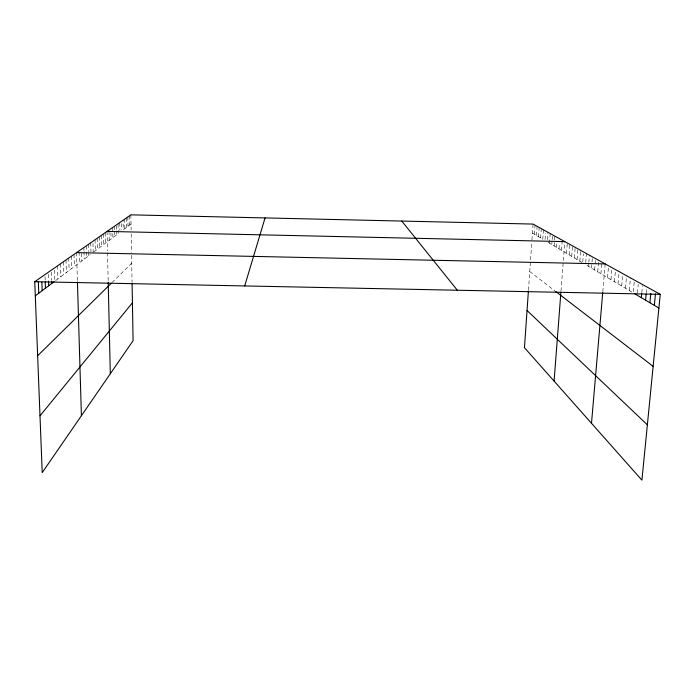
<?xml version="1.0" encoding="UTF-8"?>
<svg xmlns="http://www.w3.org/2000/svg" width="695" height="695" viewBox="0 0 695 695"><rect width="100%" height="100%" fill="white"/><g stroke="black" fill="none" stroke-linecap="round" stroke-linejoin="round"><path stroke-width="0.52" stroke-dasharray="3.48 2.61" d="M528.461 290.128L531.753 242.763M531.953 239.871L533.056 224.077M534.429 234.276L535.063 225.189M536.462 235.483L537.113 226.318M538.538 236.717L539.19 227.465M540.649 237.968L541.309 228.638M543.473 229.828L542.795 239.236L532.422 233.094M545.054 239.48L545.514 233.155M547.365 239.732L547.903 232.278M549.476 243.198L550.188 233.537M551.787 244.57L552.073 240.67M552.143 239.697L552.508 234.823M554.141 245.969L554.871 236.126M556.539 247.385L556.912 242.425M558.98 248.836L559.432 242.824M561.473 250.313L562.168 241.208M561.004 290.988L563.185 262.519M563.341 260.582L564.792 241.608M566.521 253.31L567.32 243.007M569.083 254.83L569.891 244.423M571.698 256.377L572.524 245.874M574.357 257.958L575.199 247.359M577.076 259.565L577.927 248.862M579.847 261.207L580.716 250.4M582.749 261.893L583.392 253.953M585.72 262.588L586.458 253.571M588.5 266.341L588.752 263.301M588.839 262.293L589.421 255.213M591.506 268.122L591.932 263.014M592.018 261.989L592.444 256.881M594.581 269.938L595.528 258.583M597.717 271.797L598.682 260.33M600.914 273.7L601.818 263.162M602.808 291.692L605.197 263.926M607.534 277.626L608.568 265.785M610.957 279.651L612.008 267.688M614.458 281.727L615.527 269.634M618.037 283.847L619.123 271.615M621.695 286.019L622.807 273.656M625.439 288.243L626.577 275.733M629.279 290.51L630.434 277.87M634.188 282.179L633.206 292.838L586.293 265.03M637.428 293.073L638.236 284.446M641.824 292.63L642.493 285.584M646.254 293.038L646.741 287.947M112.034 282.552L131.72 263.179M55.635 280.58L90.281 254.587M93.912 251.868L118.228 233.624L118.028 223.773M131.034 224.025L123.25 229.863L123.058 220.272M547.964 242.303L581.967 262.467M529.746 271.545L554.957 290.91M51.43 272.197L51.717 280.372M48.276 274.412L48.502 280.615M45.045 276.688L45.201 280.876M57.433 265.924L57.876 278.895M54.505 270.025L54.853 280.128M66.016 259.947L66.425 272.492M63.228 261.893L63.636 274.577M60.369 263.883L60.795 276.714M74.017 254.387L74.382 266.515M71.411 256.194L71.794 268.461M68.744 258.054L69.135 270.451M81.61 253.458L81.828 260.929M79.091 251.964L79.404 262.753M76.563 252.615L77.406 281.049M88.491 244.319L88.682 251.564M88.717 252.598L88.795 255.699M86.206 245.908L86.528 257.411M83.878 247.533L83.965 250.695M83.991 251.755L84.199 259.148M95.059 239.749L95.337 250.799M92.965 243.267L93.208 252.398M90.724 242.763L90.967 251.981M103.207 234.085L103.459 244.701M101.227 235.457L101.487 246.178M99.211 236.856L99.481 247.689M97.161 238.289L97.43 249.227M110.939 232.86L111.078 238.993M108.993 231.105L109.202 240.401M107.047 231.409L107.49 250.782M107.534 252.763L108.194 281.327M105.145 232.729L105.388 243.259M116.3 225.979L116.386 229.958M116.404 230.957L116.491 234.927M114.501 226.222L114.588 230.236M114.614 231.244L114.718 236.257M112.694 227.482L112.911 237.612M126.264 218.039L126.447 227.465M124.683 219.142L124.857 228.655M121.46 223.564L121.582 230.019M119.731 222.582L119.888 230.175M130.868 214.842L131.138 229.932M131.207 233.876L131.537 252.476M131.59 255.404L132.059 282.101M129.366 215.884L129.531 225.145M127.828 216.953L128.002 226.292"/><path stroke-width="1.04" d="M528.391 291.101L524.456 347.674L641.911 480.158L660.25 294.333L533.056 224.077L130.868 214.842L34.75 281.701L42.213 472.635L133.093 340.663L132.076 283.091M554.089 381.095L560.917 292.065M591.497 423.29L602.721 292.691M641.346 297.668L641.728 293.637M645.568 300.171L646.15 294.063M649.903 302.742L650.798 293.455M654.343 305.374L655.463 293.889M244.692 285.94L265.047 217.926M39.989 415.836L132.424 302.829M37.643 355.744L111.417 283.152M35.306 295.835L54.123 281.71M34.75 281.701L660.25 294.333M76.563 252.615L605.197 263.926M107.047 231.409L564.792 241.608M634.813 293.794L658.895 308.076M555.748 291.526L653.144 366.352M527.045 310.5L647.366 424.836M401.78 221.062L457.327 290.232M41.848 282.205L42.169 290.684M38.329 281.414L38.781 293.221M51.751 281.388L51.83 283.438M48.537 281.649L48.685 285.793M45.236 281.927L45.47 288.208M77.44 282.074L81.411 415.714M108.212 282.309L110.314 373.754"/></g></svg>
